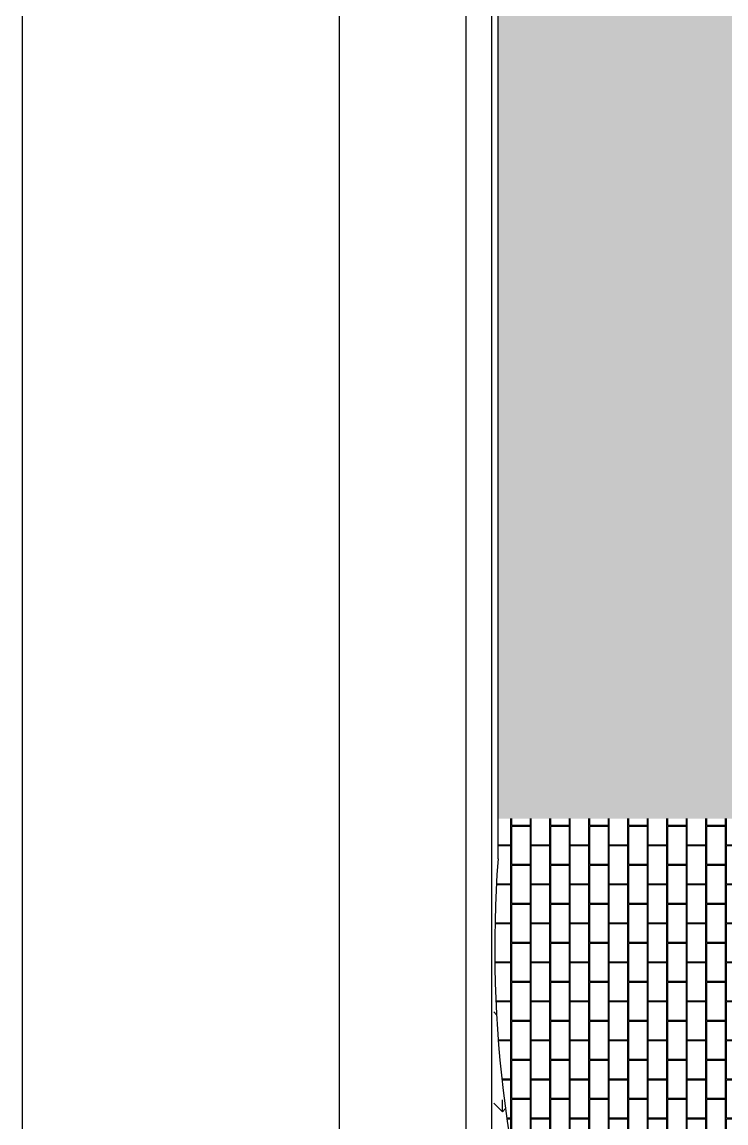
# Model space of a CAD drawing. Header units: millimetres. Extents: x 5728 to 12128, y -948 to 8052.
# Drawn here: x 5728 to 6283, y -81 to 786 of the extents above; entities that cross this region are included whole.
import ezdxf

# ---------------------------------------------------------------- set-up
doc = ezdxf.new("R2010")
doc.units = ezdxf.units.MM
doc.header["$MEASUREMENT"] = 0
for name, color, linetype in [('002 - 0.150', 2, 'Continuous'), ('003 - 0.250 Color', 3, 'Continuous'), ('007 - 1.000', 210, 'Continuous'), ('030 - 0.500 Color', 30, 'Continuous'), ('252 - 0.150 Color', 252, 'Continuous')]:
    doc.layers.add(name, color=color, linetype=linetype)
pattern_1 = [(90, (0, 0), (-15.36192, 15.36192), [30.00375, -0.72009]), (90, (-0.72, -15.362), (-15.36192, 15.36192), [30.00375, -0.72009]), (180, (0, 0), (-15.36192, -15.36192), [-16.08201, 14.64183]), (180, (-4e-17, -0.72), (-15.36192, -15.36192), [-16.08201, 14.64183])]

msp = doc.modelspace()

# ---------------------------------------------------------------- hatches: boundary and pattern name
at = {"layer": '003 - 0.250 Color', "ltscale": 2.5}
h = msp.add_hatch(dxfattribs=at)
h.set_pattern_fill('GRASS', color=256, scale=2, style=0)
h.set_pattern_definition([(90, (0, 0), (-35.921, 35.921), [9.525, -62.317]), (45, (0, 0), (-35.92102, 35.92102), [9.525, -41.275]), (135, (0, 0), (-35.92102, -35.92102), [9.525, -41.275])])
h.paths.add_polyline_path([(6100.65, 46.08), (6098.23, 46.08), (6098.23, -677.72), (6353.23, -677.72), (6353.23, -583.49, -0.18715)])
at = {"layer": '252 - 0.150 Color', "ltscale": 2.5}
h = msp.add_hatch(dxfattribs=at)
h.set_pattern_fill('AR-B816C', color=256, scale=0.0756, angle=90, style=0)
h.set_pattern_definition(pattern_1)
h.paths.add_polyline_path([(6403.23, 1302.28), (6103.23, 1302.28), (6103.23, 159.03), (6403.23, 159.03)])
h = msp.add_hatch(dxfattribs=at)
h.set_pattern_fill('AR-B816C', color=256, scale=0.0756, angle=90, style=0)
h.set_pattern_definition(pattern_1)
h.paths.add_polyline_path([(6403.23, 26.18), (6403.23, 159.03), (6103.23, 159.03), (6103.23, 127.28, 0.2034), (6338.04, -566.84), (6485.5, -165.69, -0.171468)])

# ---------------------------------------------------------------- linework, layer by layer
at = {"layer": '002 - 0.150'}
msp.add_line((5728.23, 1955.29), (5728.23, -880.74), dxfattribs=at)
at = {"layer": '007 - 1.000', "ltscale": 2.5}
for p, q in [((6078.23, -697.72), (6078.23, 6102.28)), ((6098.23, -677.72), (6098.23, 6089.81))]:
    msp.add_line(p, q, dxfattribs=at)
at = {"layer": '007 - 1.000'}
msp.add_lwpolyline([(5978.23, 7952.28), (12028.23, 7952.28), (12028.23, -847.72), (5978.23, -847.72)], close=True, dxfattribs=at)
at = {"layer": '030 - 0.500 Color', "ltscale": 2.5}
msp.add_line((6103.23, 127.28), (6103.23, 4027.28), dxfattribs=at)
msp.add_arc((7038.48, 56.89), 937.9, 175.69578, 223.06113, dxfattribs=at)

doc.saveas('drawing.dxf')
